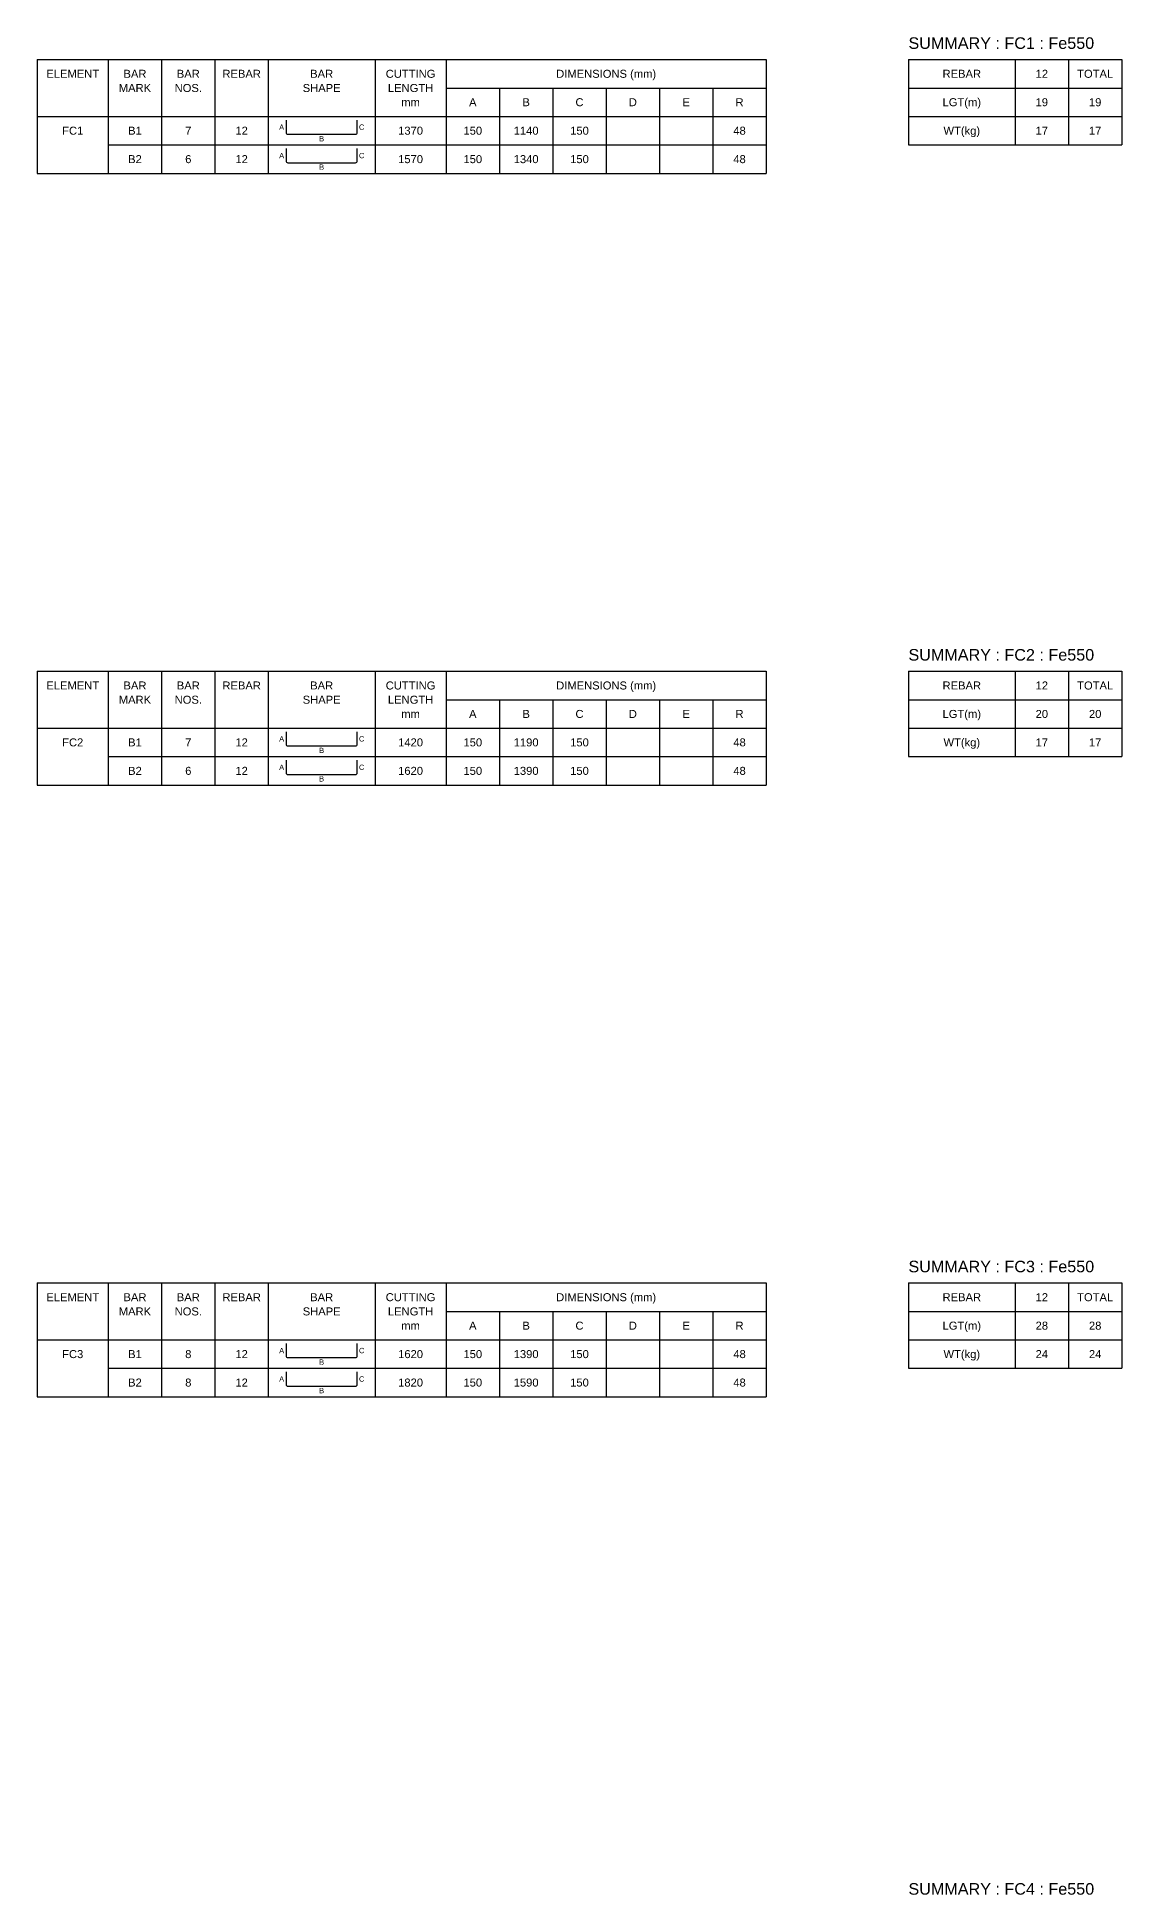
# Model space of a CAD drawing. Header units: inches. Extents: x -3602 to 70100, y -209600 to 630.
# Drawn here: x 39600 to 70100, y -51605 to 630 of the extents above; entities that cross this region are included whole.
import ezdxf
from ezdxf.enums import TextEntityAlignment as Align

# ---------------------------------------------------------------- set-up
doc = ezdxf.new("R2010")
doc.units = ezdxf.units.IN
doc.header["$LTSCALE"] = 1000
doc.header["$MEASUREMENT"] = 0
for name, color, linetype in [('Dim', 31, 'Continuous'), ('Reinforcement', 4, 'Continuous'), ('Schedule Header', 4, 'Continuous'), ('Schedule Line', 60, 'Continuous'), ('Text', 31, 'Continuous')]:
    doc.layers.add(name, color=color, linetype=linetype)
doc.styles.add('SC-BBS1', font='SansSerif')

msp = doc.modelspace()

# ---------------------------------------------------------------- linework, layer by layer
at = {"layer": 'Reinforcement'}
for points in [[(46600, -1700), (46600, -2050, 0.5), (46650, -2100), (48550, -2100, 0.5), (48600, -2050), (48600, -1700)], [(46600, -2500), (46600, -2850, 0.5), (46650, -2900), (48550, -2900, 0.5), (48600, -2850), (48600, -2500)], [(46600, -18900), (46600, -19250, 0.5), (46650, -19300), (48550, -19300, 0.5), (48600, -19250), (48600, -18900)], [(46600, -19700), (46600, -20050, 0.5), (46650, -20100), (48550, -20100, 0.5), (48600, -20050), (48600, -19700)], [(46600, -36100), (46600, -36450, 0.5), (46650, -36500), (48550, -36500, 0.5), (48600, -36450), (48600, -36100)], [(46600, -36900), (46600, -37250, 0.5), (46650, -37300), (48550, -37300, 0.5), (48600, -37250), (48600, -36900)]]:
    msp.add_lwpolyline(points, format="xyb", dxfattribs=at)
at = {"layer": 'Schedule Line'}
for p, q in [((39600, 0), (60100, 0)), ((39600, 0), (39600, -3200)), ((41600, 0), (41600, -3200)), ((43100, 0), (43100, -3200)), ((44600, 0), (44600, -3200)), ((46100, 0), (46100, -3200)), ((49100, 0), (49100, -3200)), ((51100, 0), (51100, -3200)), ((60100, 0), (60100, -3200)), ((64100, 0), (70100, 0)), ((64100, 0), (64100, -2400)), ((67100, 0), (67100, -2400)), ((68600, 0), (68600, -2400)), ((70100, 0), (70100, -2400)), ((51100, -800), (60100, -800)), ((52600, -800), (52600, -3200)), ((54100, -800), (54100, -3200)), ((55600, -800), (55600, -3200)), ((57100, -800), (57100, -3200)), ((58600, -800), (58600, -3200)), ((64100, -800), (70100, -800)), ((39600, -1600), (60100, -1600)), ((64100, -1600), (70100, -1600)), ((41600, -2400), (60100, -2400)), ((64100, -2400), (70100, -2400)), ((39600, -3200), (60100, -3200)), ((41600, -3200), (60100, -3200)), ((39600, -17200), (60100, -17200)), ((39600, -17200), (39600, -20400)), ((41600, -17200), (41600, -20400)), ((43100, -17200), (43100, -20400)), ((44600, -17200), (44600, -20400)), ((46100, -17200), (46100, -20400)), ((49100, -17200), (49100, -20400)), ((51100, -17200), (51100, -20400)), ((60100, -17200), (60100, -20400)), ((64100, -17200), (70100, -17200)), ((64100, -17200), (64100, -19600)), ((67100, -17200), (67100, -19600)), ((68600, -17200), (68600, -19600)), ((70100, -17200), (70100, -19600)), ((51100, -18000), (60100, -18000)), ((52600, -18000), (52600, -20400)), ((54100, -18000), (54100, -20400)), ((55600, -18000), (55600, -20400)), ((57100, -18000), (57100, -20400)), ((58600, -18000), (58600, -20400)), ((64100, -18000), (70100, -18000)), ((39600, -18800), (60100, -18800)), ((64100, -18800), (70100, -18800)), ((41600, -19600), (60100, -19600)), ((64100, -19600), (70100, -19600)), ((39600, -20400), (60100, -20400)), ((41600, -20400), (60100, -20400)), ((39600, -34400), (60100, -34400)), ((39600, -34400), (39600, -37600)), ((41600, -34400), (41600, -37600)), ((43100, -34400), (43100, -37600)), ((44600, -34400), (44600, -37600)), ((46100, -34400), (46100, -37600)), ((49100, -34400), (49100, -37600)), ((51100, -34400), (51100, -37600)), ((60100, -34400), (60100, -37600)), ((64100, -34400), (70100, -34400)), ((64100, -34400), (64100, -36800)), ((67100, -34400), (67100, -36800)), ((68600, -34400), (68600, -36800)), ((70100, -34400), (70100, -36800)), ((51100, -35200), (60100, -35200)), ((52600, -35200), (52600, -37600)), ((54100, -35200), (54100, -37600)), ((55600, -35200), (55600, -37600)), ((57100, -35200), (57100, -37600)), ((58600, -35200), (58600, -37600)), ((64100, -35200), (70100, -35200)), ((39600, -36000), (60100, -36000)), ((64100, -36000), (70100, -36000)), ((41600, -36800), (60100, -36800)), ((64100, -36800), (70100, -36800)), ((39600, -37600), (60100, -37600)), ((41600, -37600), (60100, -37600))]:
    msp.add_line(p, q, dxfattribs=at)

# ---------------------------------------------------------------- texts
at = {"layer": 'Dim', "style": 'SC-BBS1'}
for s, p in [('A', (46475, -1900)), ('C', (48725, -1900)), ('B', (47600, -2225)), ('A', (46475, -2700)), ('B', (47600, -3025)), ('C', (48725, -2700)), ('A', (46475, -19100)), ('C', (48725, -19100)), ('A', (46475, -19900)), ('B', (47600, -19425)), ('C', (48725, -19900)), ('B', (47600, -20225)), ('A', (46475, -36300)), ('B', (47600, -36625)), ('C', (48725, -36300)), ('A', (46475, -37100)), ('C', (48725, -37100)), ('B', (47600, -37425))]:
    msp.add_text(s, height=150, dxfattribs=at).set_placement(p, align=Align.MIDDLE_CENTER)
at = {"layer": 'Schedule Header', "style": 'SC-BBS1'}
for s, p in [('SUMMARY : FC1 : Fe550', (64100, 300)), ('SUMMARY : FC2 : Fe550', (64100, -16900)), ('SUMMARY : FC3 : Fe550', (64100, -34100)), ('SUMMARY : FC4 : Fe550', (64100, -51600))]:
    msp.add_text(s, height=325, dxfattribs=at).set_placement(p)
for s, p in [('ELEMENT', (40600, -400)), ('BAR', (42350, -400)), ('BAR', (43850, -400)), ('REBAR', (45350, -400)), ('BAR', (47600, -400)), ('CUTTING', (50100, -400)), ('DIMENSIONS (mm)', (55600, -400)), ('REBAR', (65600, -400)), ('12', (67850, -400)), ('TOTAL', (69350, -400)), ('MARK', (42350, -800)), ('NOS.', (43850, -800)), ('SHAPE', (47600, -800)), ('LENGTH', (50100, -800)), ('mm', (50100, -1200)), ('A', (51850, -1200)), ('B', (53350, -1200)), ('C', (54850, -1200)), ('D', (56350, -1200)), ('E', (57850, -1200)), ('R', (59350, -1200)), ('LGT(m)', (65600, -1200)), ('WT(kg)', (65600, -2000)), ('ELEMENT', (40600, -17600)), ('BAR', (42350, -17600)), ('BAR', (43850, -17600)), ('REBAR', (45350, -17600)), ('BAR', (47600, -17600)), ('CUTTING', (50100, -17600)), ('DIMENSIONS (mm)', (55600, -17600)), ('REBAR', (65600, -17600)), ('12', (67850, -17600)), ('TOTAL', (69350, -17600)), ('MARK', (42350, -18000)), ('NOS.', (43850, -18000)), ('SHAPE', (47600, -18000)), ('LENGTH', (50100, -18000)), ('LGT(m)', (65600, -18400)), ('mm', (50100, -18400)), ('A', (51850, -18400)), ('B', (53350, -18400)), ('C', (54850, -18400)), ('D', (56350, -18400)), ('E', (57850, -18400)), ('R', (59350, -18400)), ('WT(kg)', (65600, -19200)), ('ELEMENT', (40600, -34800)), ('BAR', (42350, -34800)), ('BAR', (43850, -34800)), ('REBAR', (45350, -34800)), ('BAR', (47600, -34800)), ('CUTTING', (50100, -34800)), ('DIMENSIONS (mm)', (55600, -34800)), ('REBAR', (65600, -34800)), ('12', (67850, -34800)), ('TOTAL', (69350, -34800)), ('MARK', (42350, -35200)), ('NOS.', (43850, -35200)), ('SHAPE', (47600, -35200)), ('LENGTH', (50100, -35200)), ('A', (51850, -35600)), ('B', (53350, -35600)), ('C', (54850, -35600)), ('D', (56350, -35600)), ('E', (57850, -35600)), ('R', (59350, -35600)), ('LGT(m)', (65600, -35600)), ('mm', (50100, -35600)), ('WT(kg)', (65600, -36400))]:
    msp.add_text(s, height=225, dxfattribs=at).set_placement(p, align=Align.MIDDLE_CENTER)
at = {"layer": 'Text', "style": 'SC-BBS1'}
for s, p in [('19', (67850, -1200)), ('19', (69350, -1200)), ('FC1', (40600, -2000)), ('B1', (42350, -2000)), ('7', (43850, -2000)), ('12', (45350, -2000)), ('1370', (50100, -2000)), ('150', (51850, -2000)), ('1140', (53350, -2000)), ('150', (54850, -2000)), ('48', (59350, -2000)), ('17', (67850, -2000)), ('17', (69350, -2000)), ('B2', (42350, -2800)), ('6', (43850, -2800)), ('12', (45350, -2800)), ('1570', (50100, -2800)), ('150', (51850, -2800)), ('1340', (53350, -2800)), ('150', (54850, -2800)), ('48', (59350, -2800)), ('20', (67850, -18400)), ('20', (69350, -18400)), ('FC2', (40600, -19200)), ('B1', (42350, -19200)), ('7', (43850, -19200)), ('12', (45350, -19200)), ('1420', (50100, -19200)), ('150', (51850, -19200)), ('1190', (53350, -19200)), ('150', (54850, -19200)), ('48', (59350, -19200)), ('17', (67850, -19200)), ('17', (69350, -19200)), ('B2', (42350, -20000)), ('6', (43850, -20000)), ('12', (45350, -20000)), ('1620', (50100, -20000)), ('150', (51850, -20000)), ('1390', (53350, -20000)), ('150', (54850, -20000)), ('48', (59350, -20000)), ('28', (67850, -35600)), ('28', (69350, -35600)), ('FC3', (40600, -36400)), ('B1', (42350, -36400)), ('8', (43850, -36400)), ('12', (45350, -36400)), ('1620', (50100, -36400)), ('150', (51850, -36400)), ('1390', (53350, -36400)), ('150', (54850, -36400)), ('48', (59350, -36400)), ('24', (67850, -36400)), ('24', (69350, -36400)), ('B2', (42350, -37200)), ('8', (43850, -37200)), ('12', (45350, -37200)), ('1820', (50100, -37200)), ('150', (51850, -37200)), ('1590', (53350, -37200)), ('150', (54850, -37200)), ('48', (59350, -37200))]:
    msp.add_text(s, height=225, dxfattribs=at).set_placement(p, align=Align.MIDDLE_CENTER)

doc.saveas('drawing.dxf')
